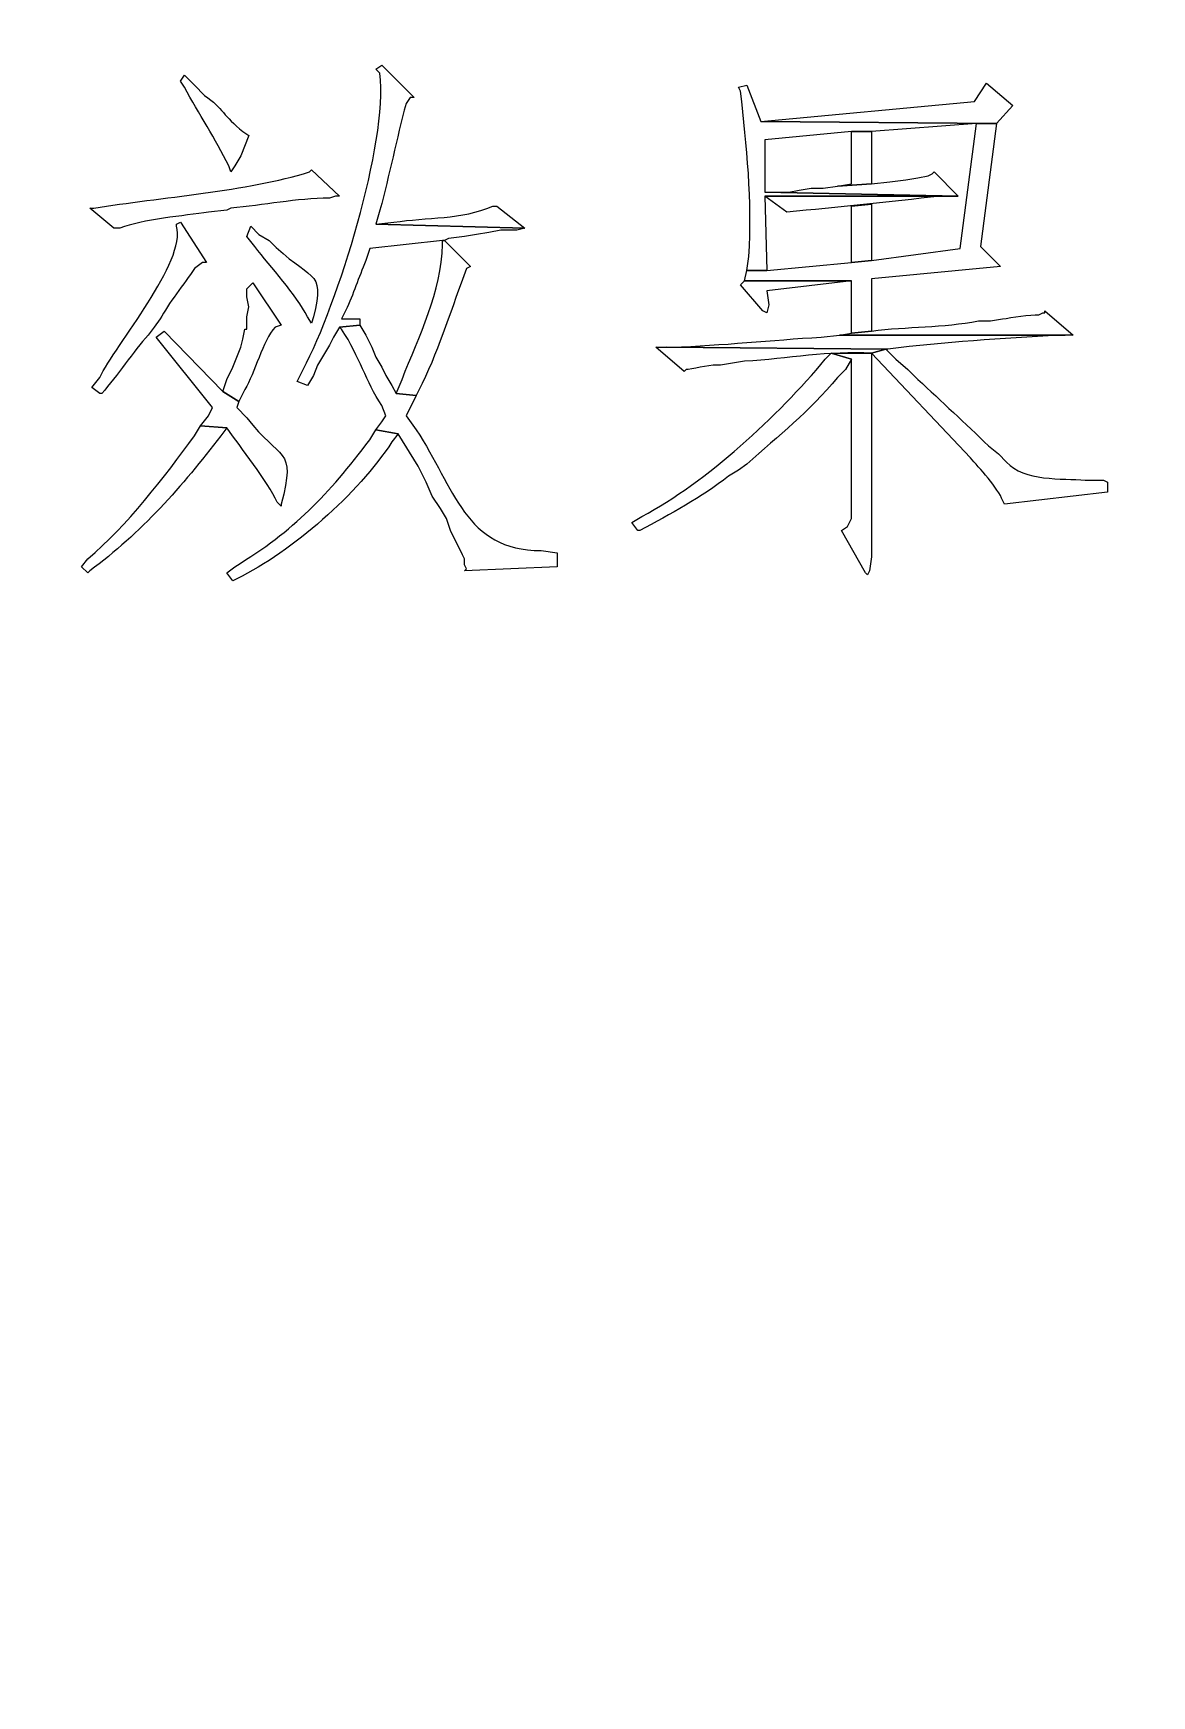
# Model space of a CAD drawing. Header units: centimetres. Extents: x -20.7 to 20.7, y -14.5 to 14.5.
# Drawn here: x -11.007 to -9.832, y -10.452 to -8.706 of the extents above; entities that cross this region are included whole.
import ezdxf

# ---------------------------------------------------------------- set-up
doc = ezdxf.new("R2010")
doc.units = ezdxf.units.CM
doc.header["$MEASUREMENT"] = 0
doc.layers.add('layer 1', color=7, linetype='Continuous')

msp = doc.modelspace()

# ---------------------------------------------------------------- linework, layer by layer
at = {"layer": 'layer 1', "lineweight": 9}
msp.add_open_spline([(19.88612, 13.89874), (19.88612, 13.89874), (-20.11465, 13.89874), (-20.11465, 13.89874), (-20.11465, 13.89874), (-20.11465, 13.89874), (-20.11465, -13.80208), (-20.11465, -13.80208)], degree=3, knots=[0, 0, 0, 0, 0.3333333, 0.3333333, 0.3333333, 0.3333333, 1, 1, 1, 1], dxfattribs=at)
at = {"layer": 'layer 1'}
for points, knots in [([(-10.84788, -8.7496), (-10.84788, -8.7496), (-10.85212, -8.75595), (-10.85212, -8.75595), (-10.85212, -8.75595), (-10.85212, -8.75595), (-10.84788, -8.7623), (-10.84788, -8.7623), (-10.84788, -8.7623), (-10.83257, -8.79006), (-10.81539, -8.81652), (-10.80132, -8.84485), (-10.80132, -8.84485), (-10.80132, -8.84485), (-10.7992, -8.8512), (-10.7992, -8.8512), (-10.7992, -8.8512), (-10.7992, -8.8512), (-10.79497, -8.84485), (-10.79497, -8.84485), (-10.79497, -8.84485), (-10.79497, -8.84485), (-10.78862, -8.83426), (-10.78862, -8.83426), (-10.78862, -8.83426), (-10.78862, -8.83426), (-10.78015, -8.8131), (-10.78015, -8.8131), (-10.78015, -8.8131), (-10.78015, -8.8131), (-10.7865, -8.80886), (-10.7865, -8.80886), (-10.7865, -8.80886), (-10.80703, -8.79242), (-10.807, -8.7848), (-10.82672, -8.77076), (-10.82672, -8.77076), (-10.82672, -8.77076), (-10.8373, -8.76018), (-10.8373, -8.76018), (-10.8373, -8.76018), (-10.8373, -8.76018), (-10.84788, -8.7496), (-10.84788, -8.7496)], [0, 0, 0, 0, 0.0833333, 0.0833333, 0.0833333, 0.0833333, 0.1666667, 0.1666667, 0.1666667, 0.1666667, 0.25, 0.25, 0.25, 0.25, 0.3333333, 0.3333333, 0.3333333, 0.3333333, 0.4166667, 0.4166667, 0.4166667, 0.4166667, 0.5, 0.5, 0.5, 0.5, 0.5833333, 0.5833333, 0.5833333, 0.5833333, 0.6666667, 0.6666667, 0.6666667, 0.6666667, 0.75, 0.75, 0.75, 0.75, 0.8333333, 0.8333333, 0.8333333, 0.8333333, 1, 1, 1, 1]), ([(-10.64045, -8.73901), (-10.64045, -8.73901), (-10.6468, -8.74325), (-10.6468, -8.74325), (-10.6468, -8.74325), (-10.6468, -8.74325), (-10.64257, -8.74748), (-10.64257, -8.74748), (-10.64257, -8.74748), (-10.63385, -8.82167), (-10.68684, -8.98963), (-10.723, -9.05863), (-10.723, -9.05863), (-10.723, -9.05863), (-10.72935, -9.07133), (-10.72935, -9.07133), (-10.72935, -9.07133), (-10.72935, -9.07133), (-10.71877, -9.07556), (-10.71877, -9.07556), (-10.71877, -9.07556), (-10.71877, -9.07556), (-10.71242, -9.06498), (-10.71242, -9.06498), (-10.71242, -9.06498), (-10.71242, -9.06498), (-10.70818, -9.0544), (-10.70818, -9.0544), (-10.70818, -9.0544), (-10.70818, -9.0544), (-10.69548, -9.03323), (-10.69548, -9.03323), (-10.69548, -9.03323), (-10.69548, -9.03323), (-10.69125, -9.02476), (-10.69125, -9.02476), (-10.69125, -9.02476), (-10.69125, -9.02476), (-10.6849, -9.01418), (-10.6849, -9.01418), (-10.6849, -9.01418), (-10.6849, -9.01418), (-10.66373, -9.01206), (-10.66373, -9.01206), (-10.66373, -9.01206), (-10.66373, -9.01206), (-10.66373, -9.00571), (-10.66373, -9.00571), (-10.66373, -9.00571), (-10.66373, -9.00571), (-10.68278, -9.00571), (-10.68278, -9.00571), (-10.68278, -9.00571), (-10.68278, -9.00571), (-10.67855, -8.99725), (-10.67855, -8.99725), (-10.67855, -8.99725), (-10.67012, -8.97887), (-10.66504, -8.96278), (-10.65738, -8.94433), (-10.65738, -8.94433), (-10.65738, -8.94433), (-10.65315, -8.93163), (-10.65315, -8.93163), (-10.65315, -8.93163), (-10.65315, -8.93163), (-10.57695, -8.92316), (-10.57695, -8.92316), (-10.57695, -8.92316), (-10.57695, -8.92316), (-10.57483, -8.92316), (-10.57483, -8.92316), (-10.57483, -8.92316), (-10.57483, -8.92316), (-10.5706, -8.92105), (-10.5706, -8.92105), (-10.5706, -8.92105), (-10.5706, -8.92105), (-10.55367, -8.91893), (-10.55367, -8.91893), (-10.55367, -8.91893), (-10.55367, -8.91893), (-10.54097, -8.91681), (-10.54097, -8.91681), (-10.54097, -8.91681), (-10.54097, -8.91681), (-10.52827, -8.9147), (-10.52827, -8.9147), (-10.52827, -8.9147), (-10.52827, -8.9147), (-10.51557, -8.91258), (-10.51557, -8.91258), (-10.51557, -8.91258), (-10.51557, -8.91258), (-10.49863, -8.91258), (-10.49863, -8.91258), (-10.49863, -8.91258), (-10.49863, -8.91258), (-10.49017, -8.91046), (-10.49017, -8.91046), (-10.49017, -8.91046), (-10.49017, -8.91046), (-10.6468, -8.90623), (-10.6468, -8.90623), (-10.6468, -8.90623), (-10.6468, -8.90623), (-10.64257, -8.89141), (-10.64257, -8.89141), (-10.64257, -8.89141), (-10.63241, -8.85433), (-10.62514, -8.81652), (-10.61505, -8.77923), (-10.61505, -8.77923), (-10.61505, -8.77923), (-10.61082, -8.77288), (-10.61082, -8.77288), (-10.61082, -8.77288), (-10.61082, -8.77288), (-10.60658, -8.77288), (-10.60658, -8.77288), (-10.60658, -8.77288), (-10.60658, -8.77288), (-10.64045, -8.73901), (-10.64045, -8.73901)], [0, 0, 0, 0, 0.03125, 0.03125, 0.03125, 0.03125, 0.0625, 0.0625, 0.0625, 0.0625, 0.09375, 0.09375, 0.09375, 0.09375, 0.125, 0.125, 0.125, 0.125, 0.15625, 0.15625, 0.15625, 0.15625, 0.1875, 0.1875, 0.1875, 0.1875, 0.21875, 0.21875, 0.21875, 0.21875, 0.25, 0.25, 0.25, 0.25, 0.28125, 0.28125, 0.28125, 0.28125, 0.3125, 0.3125, 0.3125, 0.3125, 0.34375, 0.34375, 0.34375, 0.34375, 0.375, 0.375, 0.375, 0.375, 0.40625, 0.40625, 0.40625, 0.40625, 0.4375, 0.4375, 0.4375, 0.4375, 0.46875, 0.46875, 0.46875, 0.46875, 0.5, 0.5, 0.5, 0.5, 0.53125, 0.53125, 0.53125, 0.53125, 0.5625, 0.5625, 0.5625, 0.5625, 0.59375, 0.59375, 0.59375, 0.59375, 0.625, 0.625, 0.625, 0.625, 0.65625, 0.65625, 0.65625, 0.65625, 0.6875, 0.6875, 0.6875, 0.6875, 0.71875, 0.71875, 0.71875, 0.71875, 0.75, 0.75, 0.75, 0.75, 0.78125, 0.78125, 0.78125, 0.78125, 0.8125, 0.8125, 0.8125, 0.8125, 0.84375, 0.84375, 0.84375, 0.84375, 0.875, 0.875, 0.875, 0.875, 0.90625, 0.90625, 0.90625, 0.90625, 0.9375, 0.9375, 0.9375, 0.9375, 1, 1, 1, 1]), ([(-10.25733, -8.76018), (-10.25733, -8.76018), (-10.2658, -8.76229), (-10.2658, -8.76229), (-10.2658, -8.76229), (-10.2658, -8.76229), (-10.26368, -8.76653), (-10.26368, -8.76653), (-10.26368, -8.76653), (-10.25772, -8.82417), (-10.25081, -8.88108), (-10.25522, -8.94009), (-10.25522, -8.94009), (-10.25522, -8.94009), (-10.25733, -8.95491), (-10.25733, -8.95491), (-10.25733, -8.95491), (-10.25733, -8.95491), (-10.23617, -8.95491), (-10.23617, -8.95491), (-10.23617, -8.95491), (-10.23617, -8.95491), (-10.23828, -8.87659), (-10.23828, -8.87659), (-10.23828, -8.87659), (-10.23828, -8.87659), (-10.03508, -8.87659), (-10.03508, -8.87659), (-10.03508, -8.87659), (-10.03508, -8.87659), (-10.23828, -8.87236), (-10.23828, -8.87236), (-10.23828, -8.87236), (-10.23828, -8.87236), (-10.23828, -8.81733), (-10.23828, -8.81733), (-10.23828, -8.81733), (-10.23828, -8.81733), (-10.14727, -8.80886), (-10.14727, -8.80886), (-10.14727, -8.80886), (-10.14727, -8.80886), (-10.1261, -8.80886), (-10.1261, -8.80886), (-10.1261, -8.80886), (-10.1261, -8.80886), (-10.01603, -8.80039), (-10.01603, -8.80039), (-10.01603, -8.80039), (-10.01603, -8.80039), (-9.99487, -8.80039), (-9.99487, -8.80039), (-9.99487, -8.80039), (-9.99487, -8.80039), (-10.24252, -8.79828), (-10.24252, -8.79828), (-10.24252, -8.79828), (-10.24252, -8.79828), (-10.25733, -8.76018), (-10.25733, -8.76018)], [0, 0, 0, 0, 0.0625, 0.0625, 0.0625, 0.0625, 0.125, 0.125, 0.125, 0.125, 0.1875, 0.1875, 0.1875, 0.1875, 0.25, 0.25, 0.25, 0.25, 0.3125, 0.3125, 0.3125, 0.3125, 0.375, 0.375, 0.375, 0.375, 0.4375, 0.4375, 0.4375, 0.4375, 0.5, 0.5, 0.5, 0.5, 0.5625, 0.5625, 0.5625, 0.5625, 0.625, 0.625, 0.625, 0.625, 0.6875, 0.6875, 0.6875, 0.6875, 0.75, 0.75, 0.75, 0.75, 0.8125, 0.8125, 0.8125, 0.8125, 0.875, 0.875, 0.875, 0.875, 1, 1, 1, 1]), ([(-10.00545, -8.75806), (-10.00545, -8.75806), (-10.01815, -8.77711), (-10.01815, -8.77711), (-10.01815, -8.77711), (-10.01815, -8.77711), (-10.24252, -8.79828), (-10.24252, -8.79828), (-10.24252, -8.79828), (-10.24252, -8.79828), (-9.99487, -8.8004), (-9.99487, -8.8004), (-9.99487, -8.8004), (-9.99487, -8.8004), (-9.97793, -8.78135), (-9.97793, -8.78135), (-9.97793, -8.78135), (-9.97793, -8.78135), (-10.00545, -8.75806), (-10.00545, -8.75806)], [0, 0, 0, 0, 0.1666667, 0.1666667, 0.1666667, 0.1666667, 0.3333333, 0.3333333, 0.3333333, 0.3333333, 0.5, 0.5, 0.5, 0.5, 0.6666667, 0.6666667, 0.6666667, 0.6666667, 1, 1, 1, 1]), ([(-9.99487, -8.8004), (-9.99487, -8.8004), (-10.01603, -8.8004), (-10.01603, -8.8004), (-10.01603, -8.8004), (-10.01603, -8.8004), (-10.03297, -8.93163), (-10.03297, -8.93163), (-10.03297, -8.93163), (-10.03297, -8.93163), (-10.1261, -8.94433), (-10.1261, -8.94433), (-10.1261, -8.94433), (-10.1261, -8.94433), (-10.14727, -8.94645), (-10.14727, -8.94645), (-10.14727, -8.94645), (-10.14727, -8.94645), (-10.23617, -8.95491), (-10.23617, -8.95491), (-10.23617, -8.95491), (-10.23617, -8.95491), (-10.25733, -8.95491), (-10.25733, -8.95491), (-10.25733, -8.95491), (-10.25733, -8.95491), (-10.25945, -8.9655), (-10.25945, -8.9655), (-10.25945, -8.9655), (-10.25945, -8.9655), (-10.14727, -8.9655), (-10.14727, -8.9655), (-10.14727, -8.9655), (-10.14727, -8.9655), (-10.14727, -9.02053), (-10.14727, -9.02053), (-10.14727, -9.02053), (-10.14727, -9.02053), (-10.1261, -9.01841), (-10.1261, -9.01841), (-10.1261, -9.01841), (-10.1261, -9.01841), (-10.1261, -8.96338), (-10.1261, -8.96338), (-10.1261, -8.96338), (-10.1261, -8.96338), (-9.99063, -8.95068), (-9.99063, -8.95068), (-9.99063, -8.95068), (-9.99063, -8.95068), (-10.0118, -8.92951), (-10.0118, -8.92951), (-10.0118, -8.92951), (-10.0118, -8.92951), (-9.99487, -8.8004), (-9.99487, -8.8004)], [0, 0, 0, 0, 0.0666667, 0.0666667, 0.0666667, 0.0666667, 0.1333333, 0.1333333, 0.1333333, 0.1333333, 0.2, 0.2, 0.2, 0.2, 0.2666667, 0.2666667, 0.2666667, 0.2666667, 0.3333333, 0.3333333, 0.3333333, 0.3333333, 0.4, 0.4, 0.4, 0.4, 0.4666667, 0.4666667, 0.4666667, 0.4666667, 0.5333333, 0.5333333, 0.5333333, 0.5333333, 0.6, 0.6, 0.6, 0.6, 0.6666667, 0.6666667, 0.6666667, 0.6666667, 0.7333333, 0.7333333, 0.7333333, 0.7333333, 0.8, 0.8, 0.8, 0.8, 0.8666667, 0.8666667, 0.8666667, 0.8666667, 1, 1, 1, 1]), ([(-10.1261, -8.80886), (-10.1261, -8.80886), (-10.14727, -8.80886), (-10.14727, -8.80886), (-10.14727, -8.80886), (-10.14727, -8.80886), (-10.14727, -8.8639), (-10.14727, -8.8639), (-10.14727, -8.8639), (-10.14727, -8.8639), (-10.16208, -8.86601), (-10.16208, -8.86601), (-10.16208, -8.86601), (-10.16208, -8.86601), (-10.1261, -8.8639), (-10.1261, -8.8639), (-10.1261, -8.8639), (-10.1261, -8.8639), (-10.1261, -8.80886), (-10.1261, -8.80886)], [0, 0, 0, 0, 0.1666667, 0.1666667, 0.1666667, 0.1666667, 0.3333333, 0.3333333, 0.3333333, 0.3333333, 0.5, 0.5, 0.5, 0.5, 0.6666667, 0.6666667, 0.6666667, 0.6666667, 1, 1, 1, 1]), ([(-10.71453, -8.84908), (-10.71453, -8.84908), (-10.71665, -8.8512), (-10.71665, -8.8512), (-10.71665, -8.8512), (-10.7816, -8.87169), (-10.87339, -8.87779), (-10.94313, -8.8893), (-10.94313, -8.8893), (-10.94313, -8.8893), (-10.94737, -8.8893), (-10.94737, -8.8893), (-10.94737, -8.8893), (-10.94737, -8.8893), (-10.92197, -8.91046), (-10.92197, -8.91046), (-10.92197, -8.91046), (-10.92197, -8.91046), (-10.91562, -8.91046), (-10.91562, -8.91046), (-10.91562, -8.91046), (-10.89202, -8.9008), (-10.84806, -8.89734), (-10.82248, -8.89353), (-10.82248, -8.89353), (-10.82248, -8.89353), (-10.80343, -8.89141), (-10.80343, -8.89141), (-10.80343, -8.89141), (-10.80343, -8.89141), (-10.7992, -8.8893), (-10.7992, -8.8893), (-10.7992, -8.8893), (-10.76452, -8.88616), (-10.7302, -8.87906), (-10.69548, -8.87871), (-10.69548, -8.87871), (-10.69548, -8.87871), (-10.68913, -8.8766), (-10.68913, -8.8766), (-10.68913, -8.8766), (-10.68913, -8.8766), (-10.6849, -8.8766), (-10.6849, -8.8766), (-10.6849, -8.8766), (-10.6849, -8.8766), (-10.71453, -8.84908), (-10.71453, -8.84908)], [0, 0, 0, 0, 0.0769231, 0.0769231, 0.0769231, 0.0769231, 0.1538462, 0.1538462, 0.1538462, 0.1538462, 0.2307692, 0.2307692, 0.2307692, 0.2307692, 0.3076923, 0.3076923, 0.3076923, 0.3076923, 0.3846154, 0.3846154, 0.3846154, 0.3846154, 0.4615385, 0.4615385, 0.4615385, 0.4615385, 0.5384615, 0.5384615, 0.5384615, 0.5384615, 0.6153846, 0.6153846, 0.6153846, 0.6153846, 0.6923077, 0.6923077, 0.6923077, 0.6923077, 0.7692308, 0.7692308, 0.7692308, 0.7692308, 0.8461538, 0.8461538, 0.8461538, 0.8461538, 1, 1, 1, 1]), ([(-10.06048, -8.8512), (-10.06048, -8.8512), (-10.0626, -8.85331), (-10.0626, -8.85331), (-10.0626, -8.85331), (-10.0626, -8.85331), (-10.06683, -8.85543), (-10.06683, -8.85543), (-10.06683, -8.85543), (-10.06683, -8.85543), (-10.07742, -8.85755), (-10.07742, -8.85755), (-10.07742, -8.85755), (-10.07742, -8.85755), (-10.09012, -8.85966), (-10.09012, -8.85966), (-10.09012, -8.85966), (-10.09012, -8.85966), (-10.10705, -8.86178), (-10.10705, -8.86178), (-10.10705, -8.86178), (-10.10705, -8.86178), (-10.1261, -8.8639), (-10.1261, -8.8639), (-10.1261, -8.8639), (-10.1261, -8.8639), (-10.16208, -8.86601), (-10.16208, -8.86601), (-10.16208, -8.86601), (-10.16208, -8.86601), (-10.1769, -8.86813), (-10.1769, -8.86813), (-10.1769, -8.86813), (-10.1769, -8.86813), (-10.1896, -8.86813), (-10.1896, -8.86813), (-10.1896, -8.86813), (-10.1896, -8.86813), (-10.2023, -8.87025), (-10.2023, -8.87025), (-10.2023, -8.87025), (-10.2023, -8.87025), (-10.21288, -8.87236), (-10.21288, -8.87236), (-10.21288, -8.87236), (-10.21288, -8.87236), (-10.23828, -8.87236), (-10.23828, -8.87236), (-10.23828, -8.87236), (-10.23828, -8.87236), (-10.03508, -8.8766), (-10.03508, -8.8766), (-10.03508, -8.8766), (-10.03508, -8.8766), (-10.06048, -8.8512), (-10.06048, -8.8512)], [0, 0, 0, 0, 0.0666667, 0.0666667, 0.0666667, 0.0666667, 0.1333333, 0.1333333, 0.1333333, 0.1333333, 0.2, 0.2, 0.2, 0.2, 0.2666667, 0.2666667, 0.2666667, 0.2666667, 0.3333333, 0.3333333, 0.3333333, 0.3333333, 0.4, 0.4, 0.4, 0.4, 0.4666667, 0.4666667, 0.4666667, 0.4666667, 0.5333333, 0.5333333, 0.5333333, 0.5333333, 0.6, 0.6, 0.6, 0.6, 0.6666667, 0.6666667, 0.6666667, 0.6666667, 0.7333333, 0.7333333, 0.7333333, 0.7333333, 0.8, 0.8, 0.8, 0.8, 0.8666667, 0.8666667, 0.8666667, 0.8666667, 1, 1, 1, 1]), ([(-10.5198, -8.88718), (-10.5198, -8.88718), (-10.52403, -8.88718), (-10.52403, -8.88718), (-10.52403, -8.88718), (-10.55663, -8.90147), (-10.59328, -8.89871), (-10.62775, -8.90411), (-10.62775, -8.90411), (-10.62775, -8.90411), (-10.6468, -8.90623), (-10.6468, -8.90623), (-10.6468, -8.90623), (-10.6468, -8.90623), (-10.49017, -8.91046), (-10.49017, -8.91046), (-10.49017, -8.91046), (-10.49017, -8.91046), (-10.5198, -8.88718), (-10.5198, -8.88718)], [0, 0, 0, 0, 0.1666667, 0.1666667, 0.1666667, 0.1666667, 0.3333333, 0.3333333, 0.3333333, 0.3333333, 0.5, 0.5, 0.5, 0.5, 0.6666667, 0.6666667, 0.6666667, 0.6666667, 1, 1, 1, 1]), ([(-10.03508, -8.8766), (-10.03508, -8.8766), (-10.23828, -8.8766), (-10.23828, -8.8766), (-10.23828, -8.8766), (-10.23828, -8.8766), (-10.215, -8.89353), (-10.215, -8.89353), (-10.215, -8.89353), (-10.16177, -8.88827), (-10.10744, -8.8828), (-10.05413, -8.8766), (-10.05413, -8.8766), (-10.05413, -8.8766), (-10.04355, -8.8766), (-10.04355, -8.8766), (-10.04355, -8.8766), (-10.04355, -8.8766), (-10.03508, -8.8766), (-10.03508, -8.8766)], [0, 0, 0, 0, 0.1666667, 0.1666667, 0.1666667, 0.1666667, 0.3333333, 0.3333333, 0.3333333, 0.3333333, 0.5, 0.5, 0.5, 0.5, 0.6666667, 0.6666667, 0.6666667, 0.6666667, 1, 1, 1, 1]), ([(-10.1261, -8.88506), (-10.1261, -8.88506), (-10.14727, -8.88718), (-10.14727, -8.88718), (-10.14727, -8.88718), (-10.14727, -8.88718), (-10.14727, -8.94645), (-10.14727, -8.94645), (-10.14727, -8.94645), (-10.14727, -8.94645), (-10.1261, -8.94433), (-10.1261, -8.94433), (-10.1261, -8.94433), (-10.1261, -8.94433), (-10.1261, -8.88506), (-10.1261, -8.88506)], [0, 0, 0, 0, 0.2, 0.2, 0.2, 0.2, 0.4, 0.4, 0.4, 0.4, 0.6, 0.6, 0.6, 0.6, 1, 1, 1, 1]), ([(-10.85212, -8.90411), (-10.85212, -8.90411), (-10.85635, -8.90623), (-10.85635, -8.90623), (-10.85635, -8.90623), (-10.85635, -8.90623), (-10.85635, -8.90835), (-10.85635, -8.90835), (-10.85635, -8.90835), (-10.84478, -8.94436), (-10.92108, -9.03404), (-10.93678, -9.0671), (-10.93678, -9.0671), (-10.93678, -9.0671), (-10.94525, -9.07768), (-10.94525, -9.07768), (-10.94525, -9.07768), (-10.94525, -9.07768), (-10.93678, -9.08403), (-10.93678, -9.08403), (-10.93678, -9.08403), (-10.93678, -9.08403), (-10.93467, -9.08403), (-10.93467, -9.08403), (-10.93467, -9.08403), (-10.91823, -9.06544), (-10.9014, -9.03965), (-10.88598, -9.02265), (-10.88598, -9.02265), (-10.88598, -9.02265), (-10.87963, -9.01418), (-10.87963, -9.01418), (-10.87963, -9.01418), (-10.87963, -9.01418), (-10.87328, -9.00571), (-10.87328, -9.00571), (-10.87328, -9.00571), (-10.86535, -8.98991), (-10.8476, -8.96832), (-10.8373, -8.9528), (-10.8373, -8.9528), (-10.8373, -8.9528), (-10.82883, -8.94645), (-10.82883, -8.94645), (-10.82883, -8.94645), (-10.82883, -8.94645), (-10.8246, -8.94645), (-10.8246, -8.94645), (-10.8246, -8.94645), (-10.8246, -8.94645), (-10.85212, -8.90411), (-10.85212, -8.90411)], [0, 0, 0, 0, 0.0714286, 0.0714286, 0.0714286, 0.0714286, 0.1428571, 0.1428571, 0.1428571, 0.1428571, 0.2142857, 0.2142857, 0.2142857, 0.2142857, 0.2857143, 0.2857143, 0.2857143, 0.2857143, 0.3571429, 0.3571429, 0.3571429, 0.3571429, 0.4285714, 0.4285714, 0.4285714, 0.4285714, 0.5, 0.5, 0.5, 0.5, 0.5714286, 0.5714286, 0.5714286, 0.5714286, 0.6428571, 0.6428571, 0.6428571, 0.6428571, 0.7142857, 0.7142857, 0.7142857, 0.7142857, 0.7857143, 0.7857143, 0.7857143, 0.7857143, 0.8571429, 0.8571429, 0.8571429, 0.8571429, 1, 1, 1, 1]), ([(-10.77803, -8.90835), (-10.77803, -8.90835), (-10.78227, -8.91893), (-10.78227, -8.91893), (-10.78227, -8.91893), (-10.78227, -8.91893), (-10.7738, -8.92951), (-10.7738, -8.92951), (-10.7738, -8.92951), (-10.75754, -8.95156), (-10.73044, -8.97961), (-10.71877, -9.0036), (-10.71877, -9.0036), (-10.71877, -9.0036), (-10.71453, -9.00995), (-10.71453, -9.00995), (-10.71453, -9.00995), (-10.71453, -9.00995), (-10.71242, -9.0036), (-10.71242, -9.0036), (-10.71242, -9.0036), (-10.6988, -8.95138), (-10.71669, -8.96694), (-10.75898, -8.92316), (-10.75898, -8.92316), (-10.75898, -8.92316), (-10.76957, -8.91681), (-10.76957, -8.91681), (-10.76957, -8.91681), (-10.76957, -8.91681), (-10.77803, -8.90835), (-10.77803, -8.90835)], [0, 0, 0, 0, 0.1111111, 0.1111111, 0.1111111, 0.1111111, 0.2222222, 0.2222222, 0.2222222, 0.2222222, 0.3333333, 0.3333333, 0.3333333, 0.3333333, 0.4444444, 0.4444444, 0.4444444, 0.4444444, 0.5555556, 0.5555556, 0.5555556, 0.5555556, 0.6666667, 0.6666667, 0.6666667, 0.6666667, 0.7777778, 0.7777778, 0.7777778, 0.7777778, 1, 1, 1, 1]), ([(-10.57483, -8.92316), (-10.57483, -8.92316), (-10.57695, -8.92316), (-10.57695, -8.92316), (-10.57695, -8.92316), (-10.57695, -8.92316), (-10.57695, -8.9274), (-10.57695, -8.9274), (-10.57695, -8.9274), (-10.57755, -8.97724), (-10.60154, -9.02342), (-10.61928, -9.06921), (-10.61928, -9.06921), (-10.61928, -9.06921), (-10.62563, -9.08403), (-10.62563, -9.08403), (-10.62563, -9.08403), (-10.62563, -9.08403), (-10.60447, -9.08615), (-10.60447, -9.08615), (-10.60447, -9.08615), (-10.60447, -9.08615), (-10.59812, -9.07345), (-10.59812, -9.07345), (-10.59812, -9.07345), (-10.57935, -9.03446), (-10.56693, -8.99312), (-10.55155, -8.9528), (-10.55155, -8.9528), (-10.55155, -8.9528), (-10.54732, -8.95068), (-10.54732, -8.95068), (-10.54732, -8.95068), (-10.54732, -8.95068), (-10.57483, -8.92316), (-10.57483, -8.92316)], [0, 0, 0, 0, 0.1, 0.1, 0.1, 0.1, 0.2, 0.2, 0.2, 0.2, 0.3, 0.3, 0.3, 0.3, 0.4, 0.4, 0.4, 0.4, 0.5, 0.5, 0.5, 0.5, 0.6, 0.6, 0.6, 0.6, 0.7, 0.7, 0.7, 0.7, 0.8, 0.8, 0.8, 0.8, 1, 1, 1, 1]), ([(-10.77592, -8.96761), (-10.77592, -8.96761), (-10.78227, -8.97396), (-10.78227, -8.97396), (-10.78227, -8.97396), (-10.78227, -8.97396), (-10.78227, -8.98243), (-10.78227, -8.98243), (-10.78227, -8.98243), (-10.78227, -8.98243), (-10.78015, -8.99301), (-10.78015, -8.99301), (-10.78015, -8.99301), (-10.78015, -8.99301), (-10.78227, -9.0036), (-10.78227, -9.0036), (-10.78227, -9.0036), (-10.78227, -9.0036), (-10.78227, -9.0163), (-10.78227, -9.0163), (-10.78227, -9.0163), (-10.78227, -9.0163), (-10.78438, -9.0163), (-10.78438, -9.0163), (-10.78438, -9.0163), (-10.78438, -9.0163), (-10.7865, -9.02688), (-10.7865, -9.02688), (-10.7865, -9.02688), (-10.7865, -9.02688), (-10.78862, -9.03535), (-10.78862, -9.03535), (-10.78862, -9.03535), (-10.78862, -9.03535), (-10.79708, -9.05651), (-10.79708, -9.05651), (-10.79708, -9.05651), (-10.79708, -9.05651), (-10.80343, -9.06921), (-10.80343, -9.06921), (-10.80343, -9.06921), (-10.80343, -9.06921), (-10.80767, -9.08191), (-10.80767, -9.08191), (-10.80767, -9.08191), (-10.80767, -9.08191), (-10.79073, -9.0925), (-10.79073, -9.0925), (-10.79073, -9.0925), (-10.79073, -9.0925), (-10.78438, -9.0798), (-10.78438, -9.0798), (-10.78438, -9.0798), (-10.77394, -9.06258), (-10.76569, -9.02882), (-10.75263, -9.01418), (-10.75263, -9.01418), (-10.75263, -9.01418), (-10.74628, -9.01206), (-10.74628, -9.01206), (-10.74628, -9.01206), (-10.74628, -9.01206), (-10.77592, -8.96761), (-10.77592, -8.96761)], [0, 0, 0, 0, 0.0588235, 0.0588235, 0.0588235, 0.0588235, 0.1176471, 0.1176471, 0.1176471, 0.1176471, 0.1764706, 0.1764706, 0.1764706, 0.1764706, 0.2352941, 0.2352941, 0.2352941, 0.2352941, 0.2941176, 0.2941176, 0.2941176, 0.2941176, 0.3529412, 0.3529412, 0.3529412, 0.3529412, 0.4117647, 0.4117647, 0.4117647, 0.4117647, 0.4705882, 0.4705882, 0.4705882, 0.4705882, 0.5294118, 0.5294118, 0.5294118, 0.5294118, 0.5882353, 0.5882353, 0.5882353, 0.5882353, 0.6470588, 0.6470588, 0.6470588, 0.6470588, 0.7058824, 0.7058824, 0.7058824, 0.7058824, 0.7647059, 0.7647059, 0.7647059, 0.7647059, 0.8235294, 0.8235294, 0.8235294, 0.8235294, 0.8823529, 0.8823529, 0.8823529, 0.8823529, 1, 1, 1, 1]), ([(-10.25945, -8.9655), (-10.25945, -8.9655), (-10.26368, -8.96973), (-10.26368, -8.96973), (-10.26368, -8.96973), (-10.26368, -8.96973), (-10.2404, -8.99725), (-10.2404, -8.99725), (-10.2404, -8.99725), (-10.2404, -8.99725), (-10.23617, -8.99936), (-10.23617, -8.99936), (-10.23617, -8.99936), (-10.23617, -8.99936), (-10.23405, -8.9909), (-10.23405, -8.9909), (-10.23405, -8.9909), (-10.23405, -8.9909), (-10.23617, -8.97608), (-10.23617, -8.97608), (-10.23617, -8.97608), (-10.23617, -8.97608), (-10.14727, -8.9655), (-10.14727, -8.9655), (-10.14727, -8.9655), (-10.14727, -8.9655), (-10.25945, -8.9655), (-10.25945, -8.9655)], [0, 0, 0, 0, 0.125, 0.125, 0.125, 0.125, 0.25, 0.25, 0.25, 0.25, 0.375, 0.375, 0.375, 0.375, 0.5, 0.5, 0.5, 0.5, 0.625, 0.625, 0.625, 0.625, 0.75, 0.75, 0.75, 0.75, 1, 1, 1, 1]), ([(-10.66373, -9.01206), (-10.66373, -9.01206), (-10.6849, -9.01418), (-10.6849, -9.01418), (-10.6849, -9.01418), (-10.6849, -9.01418), (-10.68278, -9.0163), (-10.68278, -9.0163), (-10.68278, -9.0163), (-10.66289, -9.04678), (-10.65788, -9.0708), (-10.64045, -9.09673), (-10.64045, -9.09673), (-10.64045, -9.09673), (-10.63622, -9.10731), (-10.63622, -9.10731), (-10.63622, -9.10731), (-10.63622, -9.10731), (-10.64045, -9.11366), (-10.64045, -9.11366), (-10.64045, -9.11366), (-10.64045, -9.11366), (-10.6468, -9.12213), (-10.6468, -9.12213), (-10.6468, -9.12213), (-10.6468, -9.12213), (-10.62352, -9.12636), (-10.62352, -9.12636), (-10.62352, -9.12636), (-10.62352, -9.12636), (-10.60235, -9.16023), (-10.60235, -9.16023), (-10.60235, -9.16023), (-10.60235, -9.16023), (-10.59388, -9.17716), (-10.59388, -9.17716), (-10.59388, -9.17716), (-10.59388, -9.17716), (-10.58753, -9.19198), (-10.58753, -9.19198), (-10.58753, -9.19198), (-10.58753, -9.19198), (-10.57907, -9.20468), (-10.57907, -9.20468), (-10.57907, -9.20468), (-10.57907, -9.20468), (-10.57272, -9.21526), (-10.57272, -9.21526), (-10.57272, -9.21526), (-10.57272, -9.21526), (-10.56848, -9.22796), (-10.56848, -9.22796), (-10.56848, -9.22796), (-10.56848, -9.22796), (-10.55578, -9.25336), (-10.55578, -9.25336), (-10.55578, -9.25336), (-10.55578, -9.25336), (-10.55367, -9.2576), (-10.55367, -9.2576), (-10.55367, -9.2576), (-10.55367, -9.2576), (-10.55367, -9.26395), (-10.55367, -9.26395), (-10.55367, -9.26395), (-10.55367, -9.26395), (-10.55155, -9.26818), (-10.55155, -9.26818), (-10.55155, -9.26818), (-10.55155, -9.26818), (-10.55367, -9.2703), (-10.55367, -9.2703), (-10.55367, -9.2703), (-10.55367, -9.2703), (-10.4563, -9.26606), (-10.4563, -9.26606), (-10.4563, -9.26606), (-10.4563, -9.26606), (-10.4563, -9.25125), (-10.4563, -9.25125), (-10.4563, -9.25125), (-10.4563, -9.25125), (-10.47323, -9.24913), (-10.47323, -9.24913), (-10.47323, -9.24913), (-10.55345, -9.24881), (-10.56376, -9.18358), (-10.60447, -9.12213), (-10.60447, -9.12213), (-10.60447, -9.12213), (-10.61505, -9.10731), (-10.61505, -9.10731), (-10.61505, -9.10731), (-10.61505, -9.10731), (-10.60447, -9.08615), (-10.60447, -9.08615), (-10.60447, -9.08615), (-10.60447, -9.08615), (-10.62563, -9.08403), (-10.62563, -9.08403), (-10.62563, -9.08403), (-10.62563, -9.08403), (-10.62987, -9.07556), (-10.62987, -9.07556), (-10.62987, -9.07556), (-10.62987, -9.07556), (-10.63622, -9.06498), (-10.63622, -9.06498), (-10.63622, -9.06498), (-10.63622, -9.06498), (-10.64045, -9.05651), (-10.64045, -9.05651), (-10.64045, -9.05651), (-10.64045, -9.05651), (-10.6468, -9.04593), (-10.6468, -9.04593), (-10.6468, -9.04593), (-10.6468, -9.04593), (-10.65103, -9.03535), (-10.65103, -9.03535), (-10.65103, -9.03535), (-10.65103, -9.03535), (-10.65738, -9.02265), (-10.65738, -9.02265), (-10.65738, -9.02265), (-10.65738, -9.02265), (-10.66373, -9.01206), (-10.66373, -9.01206)], [0, 0, 0, 0, 0.030303, 0.030303, 0.030303, 0.030303, 0.0606061, 0.0606061, 0.0606061, 0.0606061, 0.0909091, 0.0909091, 0.0909091, 0.0909091, 0.1212121, 0.1212121, 0.1212121, 0.1212121, 0.1515152, 0.1515152, 0.1515152, 0.1515152, 0.1818182, 0.1818182, 0.1818182, 0.1818182, 0.2121212, 0.2121212, 0.2121212, 0.2121212, 0.2424242, 0.2424242, 0.2424242, 0.2424242, 0.2727273, 0.2727273, 0.2727273, 0.2727273, 0.3030303, 0.3030303, 0.3030303, 0.3030303, 0.3333333, 0.3333333, 0.3333333, 0.3333333, 0.3636364, 0.3636364, 0.3636364, 0.3636364, 0.3939394, 0.3939394, 0.3939394, 0.3939394, 0.4242424, 0.4242424, 0.4242424, 0.4242424, 0.4545455, 0.4545455, 0.4545455, 0.4545455, 0.4848485, 0.4848485, 0.4848485, 0.4848485, 0.5151515, 0.5151515, 0.5151515, 0.5151515, 0.5454545, 0.5454545, 0.5454545, 0.5454545, 0.5757576, 0.5757576, 0.5757576, 0.5757576, 0.6060606, 0.6060606, 0.6060606, 0.6060606, 0.6363636, 0.6363636, 0.6363636, 0.6363636, 0.6666667, 0.6666667, 0.6666667, 0.6666667, 0.6969697, 0.6969697, 0.6969697, 0.6969697, 0.7272727, 0.7272727, 0.7272727, 0.7272727, 0.7575758, 0.7575758, 0.7575758, 0.7575758, 0.7878788, 0.7878788, 0.7878788, 0.7878788, 0.8181818, 0.8181818, 0.8181818, 0.8181818, 0.8484848, 0.8484848, 0.8484848, 0.8484848, 0.8787879, 0.8787879, 0.8787879, 0.8787879, 0.9090909, 0.9090909, 0.9090909, 0.9090909, 0.9393939, 0.9393939, 0.9393939, 0.9393939, 1, 1, 1, 1]), ([(-9.94407, -8.99725), (-9.94407, -8.99725), (-9.94407, -8.99936), (-9.94407, -8.99936), (-9.94407, -8.99936), (-9.94407, -8.99936), (-9.94618, -8.99936), (-9.94618, -8.99936), (-9.94618, -8.99936), (-9.94618, -8.99936), (-9.95042, -9.00148), (-9.95042, -9.00148), (-9.95042, -9.00148), (-9.95934, -9.00098), (-9.97938, -9.00419), (-9.98852, -9.00571), (-9.98852, -9.00571), (-9.98852, -9.00571), (-10.00122, -9.00783), (-10.00122, -9.00783), (-10.00122, -9.00783), (-10.00122, -9.00783), (-10.01392, -9.00783), (-10.01392, -9.00783), (-10.01392, -9.00783), (-10.05106, -9.01478), (-10.08874, -9.01361), (-10.1261, -9.01841), (-10.1261, -9.01841), (-10.1261, -9.01841), (-10.14727, -9.02053), (-10.14727, -9.02053), (-10.14727, -9.02053), (-10.14727, -9.02053), (-10.15997, -9.02265), (-10.15997, -9.02265), (-10.15997, -9.02265), (-10.15997, -9.02265), (-9.91443, -9.02265), (-9.91443, -9.02265), (-9.91443, -9.02265), (-9.91443, -9.02265), (-9.94407, -8.99725), (-9.94407, -8.99725)], [0, 0, 0, 0, 0.0833333, 0.0833333, 0.0833333, 0.0833333, 0.1666667, 0.1666667, 0.1666667, 0.1666667, 0.25, 0.25, 0.25, 0.25, 0.3333333, 0.3333333, 0.3333333, 0.3333333, 0.4166667, 0.4166667, 0.4166667, 0.4166667, 0.5, 0.5, 0.5, 0.5, 0.5833333, 0.5833333, 0.5833333, 0.5833333, 0.6666667, 0.6666667, 0.6666667, 0.6666667, 0.75, 0.75, 0.75, 0.75, 0.8333333, 0.8333333, 0.8333333, 0.8333333, 1, 1, 1, 1]), ([(-10.86905, -9.01841), (-10.86905, -9.01841), (-10.87752, -9.02476), (-10.87752, -9.02476), (-10.87752, -9.02476), (-10.87752, -9.02476), (-10.81825, -9.09885), (-10.81825, -9.09885), (-10.81825, -9.09885), (-10.81825, -9.09885), (-10.82248, -9.10731), (-10.82248, -9.10731), (-10.82248, -9.10731), (-10.82248, -9.10731), (-10.83095, -9.1179), (-10.83095, -9.1179), (-10.83095, -9.1179), (-10.83095, -9.1179), (-10.80343, -9.12001), (-10.80343, -9.12001), (-10.80343, -9.12001), (-10.78883, -9.14044), (-10.76057, -9.17635), (-10.75052, -9.19833), (-10.75052, -9.19833), (-10.75052, -9.19833), (-10.74628, -9.20256), (-10.74628, -9.20256), (-10.74628, -9.20256), (-10.74628, -9.20256), (-10.74628, -9.20045), (-10.74628, -9.20045), (-10.74628, -9.20045), (-10.72988, -9.13878), (-10.74748, -9.15585), (-10.78227, -9.10943), (-10.78227, -9.10943), (-10.78227, -9.10943), (-10.79285, -9.09885), (-10.79285, -9.09885), (-10.79285, -9.09885), (-10.79285, -9.09885), (-10.79073, -9.0925), (-10.79073, -9.0925), (-10.79073, -9.0925), (-10.79073, -9.0925), (-10.80767, -9.08191), (-10.80767, -9.08191), (-10.80767, -9.08191), (-10.80767, -9.08191), (-10.86905, -9.01841), (-10.86905, -9.01841)], [0, 0, 0, 0, 0.0714286, 0.0714286, 0.0714286, 0.0714286, 0.1428571, 0.1428571, 0.1428571, 0.1428571, 0.2142857, 0.2142857, 0.2142857, 0.2142857, 0.2857143, 0.2857143, 0.2857143, 0.2857143, 0.3571429, 0.3571429, 0.3571429, 0.3571429, 0.4285714, 0.4285714, 0.4285714, 0.4285714, 0.5, 0.5, 0.5, 0.5, 0.5714286, 0.5714286, 0.5714286, 0.5714286, 0.6428571, 0.6428571, 0.6428571, 0.6428571, 0.7142857, 0.7142857, 0.7142857, 0.7142857, 0.7857143, 0.7857143, 0.7857143, 0.7857143, 0.8571429, 0.8571429, 0.8571429, 0.8571429, 1, 1, 1, 1]), ([(-10.15997, -9.02265), (-10.15997, -9.02265), (-10.17902, -9.02476), (-10.17902, -9.02476), (-10.17902, -9.02476), (-10.23123, -9.02787), (-10.28309, -9.03351), (-10.33565, -9.03535), (-10.33565, -9.03535), (-10.33565, -9.03535), (-10.342, -9.03535), (-10.342, -9.03535), (-10.342, -9.03535), (-10.342, -9.03535), (-10.10917, -9.03746), (-10.10917, -9.03746), (-10.10917, -9.03746), (-10.04923, -9.02977), (-9.98926, -9.02635), (-9.92925, -9.02265), (-9.92925, -9.02265), (-9.92925, -9.02265), (-9.9229, -9.02265), (-9.9229, -9.02265), (-9.9229, -9.02265), (-9.9229, -9.02265), (-10.15997, -9.02265), (-10.15997, -9.02265)], [0, 0, 0, 0, 0.125, 0.125, 0.125, 0.125, 0.25, 0.25, 0.25, 0.25, 0.375, 0.375, 0.375, 0.375, 0.5, 0.5, 0.5, 0.5, 0.625, 0.625, 0.625, 0.625, 0.75, 0.75, 0.75, 0.75, 1, 1, 1, 1]), ([(-10.16843, -9.0417), (-10.16843, -9.0417), (-10.17478, -9.04805), (-10.17478, -9.04805), (-10.17478, -9.04805), (-10.2246, -9.10777), (-10.29893, -9.17688), (-10.3674, -9.21315), (-10.3674, -9.21315), (-10.3674, -9.21315), (-10.37798, -9.2195), (-10.37798, -9.2195), (-10.37798, -9.2195), (-10.37798, -9.2195), (-10.37163, -9.22796), (-10.37163, -9.22796), (-10.37163, -9.22796), (-10.37163, -9.22796), (-10.36952, -9.22796), (-10.36952, -9.22796), (-10.36952, -9.22796), (-10.33738, -9.21075), (-10.3051, -9.1935), (-10.27638, -9.17081), (-10.27638, -9.17081), (-10.27638, -9.17081), (-10.2658, -9.16446), (-10.2658, -9.16446), (-10.2658, -9.16446), (-10.2658, -9.16446), (-10.25733, -9.15811), (-10.25733, -9.15811), (-10.25733, -9.15811), (-10.2234, -9.12827), (-10.19161, -9.10315), (-10.16208, -9.0671), (-10.16208, -9.0671), (-10.16208, -9.0671), (-10.15362, -9.05863), (-10.15362, -9.05863), (-10.15362, -9.05863), (-10.15362, -9.05863), (-10.14727, -9.04805), (-10.14727, -9.04805), (-10.14727, -9.04805), (-10.14727, -9.04805), (-10.16843, -9.0417), (-10.16843, -9.0417)], [0, 0, 0, 0, 0.0769231, 0.0769231, 0.0769231, 0.0769231, 0.1538462, 0.1538462, 0.1538462, 0.1538462, 0.2307692, 0.2307692, 0.2307692, 0.2307692, 0.3076923, 0.3076923, 0.3076923, 0.3076923, 0.3846154, 0.3846154, 0.3846154, 0.3846154, 0.4615385, 0.4615385, 0.4615385, 0.4615385, 0.5384615, 0.5384615, 0.5384615, 0.5384615, 0.6153846, 0.6153846, 0.6153846, 0.6153846, 0.6923077, 0.6923077, 0.6923077, 0.6923077, 0.7692308, 0.7692308, 0.7692308, 0.7692308, 0.8461538, 0.8461538, 0.8461538, 0.8461538, 1, 1, 1, 1]), ([(-10.35258, -9.03535), (-10.35258, -9.03535), (-10.32295, -9.06075), (-10.32295, -9.06075), (-10.32295, -9.06075), (-10.32295, -9.06075), (-10.32083, -9.05863), (-10.32083, -9.05863), (-10.32083, -9.05863), (-10.32083, -9.05863), (-10.31872, -9.05863), (-10.31872, -9.05863), (-10.31872, -9.05863), (-10.30986, -9.05732), (-10.29321, -9.05305), (-10.28485, -9.0544), (-10.28485, -9.0544), (-10.28485, -9.0544), (-10.27215, -9.05228), (-10.27215, -9.05228), (-10.27215, -9.05228), (-10.27215, -9.05228), (-10.25945, -9.05016), (-10.25945, -9.05016), (-10.25945, -9.05016), (-10.21433, -9.04748), (-10.1703, -9.03901), (-10.1261, -9.0417), (-10.1261, -9.0417), (-10.1261, -9.0417), (-10.11128, -9.03746), (-10.11128, -9.03746), (-10.11128, -9.03746), (-10.11128, -9.03746), (-10.10917, -9.03746), (-10.10917, -9.03746), (-10.10917, -9.03746), (-10.10917, -9.03746), (-10.342, -9.03535), (-10.342, -9.03535), (-10.342, -9.03535), (-10.342, -9.03535), (-10.34835, -9.03535), (-10.34835, -9.03535), (-10.34835, -9.03535), (-10.34835, -9.03535), (-10.35258, -9.03535), (-10.35258, -9.03535)], [0, 0, 0, 0, 0.0769231, 0.0769231, 0.0769231, 0.0769231, 0.1538462, 0.1538462, 0.1538462, 0.1538462, 0.2307692, 0.2307692, 0.2307692, 0.2307692, 0.3076923, 0.3076923, 0.3076923, 0.3076923, 0.3846154, 0.3846154, 0.3846154, 0.3846154, 0.4615385, 0.4615385, 0.4615385, 0.4615385, 0.5384615, 0.5384615, 0.5384615, 0.5384615, 0.6153846, 0.6153846, 0.6153846, 0.6153846, 0.6923077, 0.6923077, 0.6923077, 0.6923077, 0.7692308, 0.7692308, 0.7692308, 0.7692308, 0.8461538, 0.8461538, 0.8461538, 0.8461538, 1, 1, 1, 1]), ([(-10.1261, -9.0417), (-10.1261, -9.0417), (-10.16843, -9.0417), (-10.16843, -9.0417), (-10.16843, -9.0417), (-10.16843, -9.0417), (-10.14727, -9.04805), (-10.14727, -9.04805), (-10.14727, -9.04805), (-10.14727, -9.04805), (-10.14727, -9.21526), (-10.14727, -9.21526), (-10.14727, -9.21526), (-10.14727, -9.21526), (-10.1515, -9.22373), (-10.1515, -9.22373), (-10.1515, -9.22373), (-10.1515, -9.22373), (-10.15785, -9.22796), (-10.15785, -9.22796), (-10.15785, -9.22796), (-10.15785, -9.22796), (-10.13245, -9.27241), (-10.13245, -9.27241), (-10.13245, -9.27241), (-10.13245, -9.27241), (-10.13033, -9.27453), (-10.13033, -9.27453), (-10.13033, -9.27453), (-10.13033, -9.27453), (-10.12822, -9.2703), (-10.12822, -9.2703), (-10.12822, -9.2703), (-10.12822, -9.2703), (-10.1261, -9.25548), (-10.1261, -9.25548), (-10.1261, -9.25548), (-10.1261, -9.25548), (-10.1261, -9.0417), (-10.1261, -9.0417)], [0, 0, 0, 0, 0.0909091, 0.0909091, 0.0909091, 0.0909091, 0.1818182, 0.1818182, 0.1818182, 0.1818182, 0.2727273, 0.2727273, 0.2727273, 0.2727273, 0.3636364, 0.3636364, 0.3636364, 0.3636364, 0.4545455, 0.4545455, 0.4545455, 0.4545455, 0.5454545, 0.5454545, 0.5454545, 0.5454545, 0.6363636, 0.6363636, 0.6363636, 0.6363636, 0.7272727, 0.7272727, 0.7272727, 0.7272727, 0.8181818, 0.8181818, 0.8181818, 0.8181818, 1, 1, 1, 1]), ([(-10.11128, -9.03746), (-10.11128, -9.03746), (-10.1261, -9.0417), (-10.1261, -9.0417), (-10.1261, -9.0417), (-10.1261, -9.0417), (-10.02238, -9.15176), (-10.02238, -9.15176), (-10.02238, -9.15176), (-10.01363, -9.16108), (-9.99293, -9.18439), (-9.98852, -9.19621), (-9.98852, -9.19621), (-9.98852, -9.19621), (-9.9864, -9.20045), (-9.9864, -9.20045), (-9.9864, -9.20045), (-9.9864, -9.20045), (-9.87845, -9.18775), (-9.87845, -9.18775), (-9.87845, -9.18775), (-9.87845, -9.18775), (-9.87845, -9.17716), (-9.87845, -9.17716), (-9.87845, -9.17716), (-9.87845, -9.17716), (-9.88268, -9.17505), (-9.88268, -9.17505), (-9.88268, -9.17505), (-9.88268, -9.17505), (-9.90173, -9.17505), (-9.90173, -9.17505), (-9.90173, -9.17505), (-9.92572, -9.1731), (-9.96671, -9.17656), (-9.98428, -9.156), (-9.98428, -9.156), (-9.98428, -9.156), (-9.99275, -9.14753), (-9.99275, -9.14753), (-9.99275, -9.14753), (-9.99275, -9.14753), (-10.00333, -9.13906), (-10.00333, -9.13906), (-10.00333, -9.13906), (-10.02771, -9.11543), (-10.05262, -9.09246), (-10.07742, -9.06921), (-10.07742, -9.06921), (-10.07742, -9.06921), (-10.088, -9.05863), (-10.088, -9.05863), (-10.088, -9.05863), (-10.088, -9.05863), (-10.1007, -9.04805), (-10.1007, -9.04805), (-10.1007, -9.04805), (-10.1007, -9.04805), (-10.11128, -9.03746), (-10.11128, -9.03746)], [0, 0, 0, 0, 0.0625, 0.0625, 0.0625, 0.0625, 0.125, 0.125, 0.125, 0.125, 0.1875, 0.1875, 0.1875, 0.1875, 0.25, 0.25, 0.25, 0.25, 0.3125, 0.3125, 0.3125, 0.3125, 0.375, 0.375, 0.375, 0.375, 0.4375, 0.4375, 0.4375, 0.4375, 0.5, 0.5, 0.5, 0.5, 0.5625, 0.5625, 0.5625, 0.5625, 0.625, 0.625, 0.625, 0.625, 0.6875, 0.6875, 0.6875, 0.6875, 0.75, 0.75, 0.75, 0.75, 0.8125, 0.8125, 0.8125, 0.8125, 0.875, 0.875, 0.875, 0.875, 1, 1, 1, 1]), ([(-10.83095, -9.1179), (-10.83095, -9.1179), (-10.8373, -9.12848), (-10.8373, -9.12848), (-10.8373, -9.12848), (-10.8688, -9.17138), (-10.90821, -9.22362), (-10.94948, -9.2576), (-10.94948, -9.2576), (-10.94948, -9.2576), (-10.95583, -9.26606), (-10.95583, -9.26606), (-10.95583, -9.26606), (-10.95583, -9.26606), (-10.94948, -9.27241), (-10.94948, -9.27241), (-10.94948, -9.27241), (-10.94948, -9.27241), (-10.94737, -9.2703), (-10.94737, -9.2703), (-10.94737, -9.2703), (-10.89385, -9.23128), (-10.84968, -9.18101), (-10.80978, -9.12848), (-10.80978, -9.12848), (-10.80978, -9.12848), (-10.80343, -9.12001), (-10.80343, -9.12001), (-10.80343, -9.12001), (-10.80343, -9.12001), (-10.83095, -9.1179), (-10.83095, -9.1179)], [0, 0, 0, 0, 0.1111111, 0.1111111, 0.1111111, 0.1111111, 0.2222222, 0.2222222, 0.2222222, 0.2222222, 0.3333333, 0.3333333, 0.3333333, 0.3333333, 0.4444444, 0.4444444, 0.4444444, 0.4444444, 0.5555556, 0.5555556, 0.5555556, 0.5555556, 0.6666667, 0.6666667, 0.6666667, 0.6666667, 0.7777778, 0.7777778, 0.7777778, 0.7777778, 1, 1, 1, 1]), ([(-10.6468, -9.12213), (-10.6468, -9.12213), (-10.65315, -9.13271), (-10.65315, -9.13271), (-10.65315, -9.13271), (-10.69689, -9.19046), (-10.73267, -9.22814), (-10.79497, -9.26606), (-10.79497, -9.26606), (-10.79497, -9.26606), (-10.80343, -9.27241), (-10.80343, -9.27241), (-10.80343, -9.27241), (-10.80343, -9.27241), (-10.79708, -9.28088), (-10.79708, -9.28088), (-10.79708, -9.28088), (-10.79708, -9.28088), (-10.79285, -9.27876), (-10.79285, -9.27876), (-10.79285, -9.27876), (-10.73397, -9.24966), (-10.66571, -9.18969), (-10.62987, -9.13483), (-10.62987, -9.13483), (-10.62987, -9.13483), (-10.62352, -9.12636), (-10.62352, -9.12636), (-10.62352, -9.12636), (-10.62352, -9.12636), (-10.6468, -9.12213), (-10.6468, -9.12213)], [0, 0, 0, 0, 0.1111111, 0.1111111, 0.1111111, 0.1111111, 0.2222222, 0.2222222, 0.2222222, 0.2222222, 0.3333333, 0.3333333, 0.3333333, 0.3333333, 0.4444444, 0.4444444, 0.4444444, 0.4444444, 0.5555556, 0.5555556, 0.5555556, 0.5555556, 0.6666667, 0.6666667, 0.6666667, 0.6666667, 0.7777778, 0.7777778, 0.7777778, 0.7777778, 1, 1, 1, 1])]:
    msp.add_open_spline(points, degree=3, knots=knots, dxfattribs=at)

doc.saveas('drawing.dxf')
